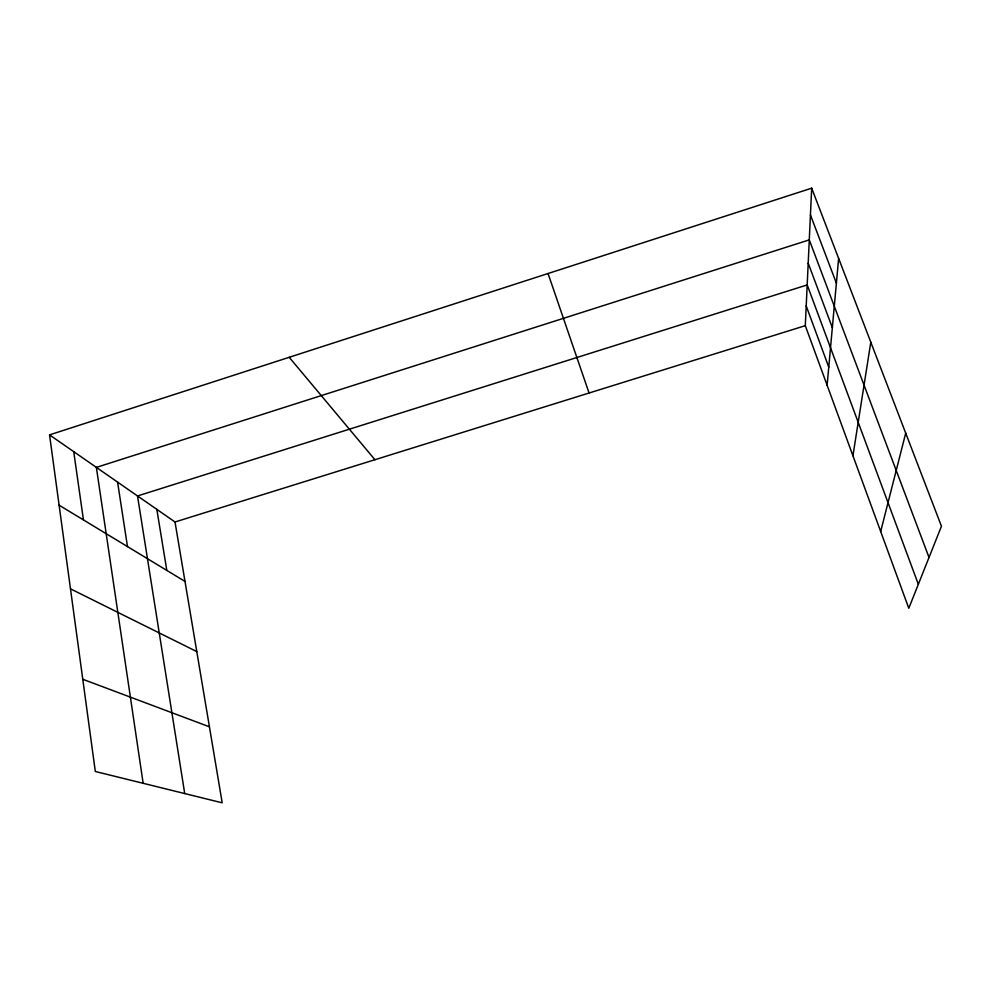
<?xml version="1.0" encoding="UTF-8"?>
<svg xmlns="http://www.w3.org/2000/svg" width="991" height="991" viewBox="0 0 991 991"><rect width="100%" height="100%" fill="white"/><g stroke="black" fill="none" stroke-linecap="round" stroke-linejoin="round"><path stroke-width="1.49" d="M811.679 188.179L941.45 526.233L908.797 608.276L805.299 325.667L811.679 188.179L49.55 434.876L95.309 771.481L222.195 802.821L175.011 521.984L49.55 434.876M827.113 385.251L838.634 258.378M852.941 455.761L870.804 342.192M880.677 531.523L905.712 433.129M175.011 521.984L805.299 325.667M82.773 679.269L209.423 726.812M70.485 588.827L196.788 651.595M59.113 505.187L184.995 581.42M289.211 357.293L374.932 459.713M810.44 214.948L836.379 283.166M929.025 557.462L809.275 239.884L96.362 467.38L143.15 783.299M808.198 263.16L832.341 327.699M918.335 584.294L807.194 284.937L137.514 495.958L184.722 793.568M806.216 305.946L828.761 367.128M548.048 273.516L589.063 393.018M156.826 509.362L166.81 570.407M117.582 482.109L127.48 546.586M73.73 451.673L83.442 519.916"/></g></svg>
